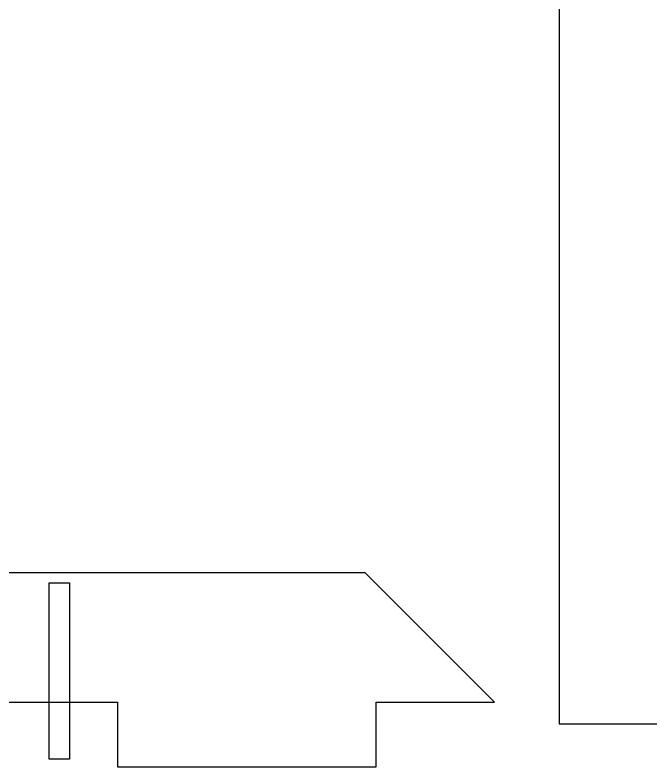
# Model space of a CAD drawing. Header units: millimetres. Extents: x 0 to 253, y 0 to 243.
# Drawn here: x 96.75 to 126.25, y 101 to 135.89 of the extents above; entities that cross this region are included whole.
import ezdxf

# ---------------------------------------------------------------- set-up
doc = ezdxf.new("R2010")
doc.units = ezdxf.units.MM
doc.layers.get('0').update_dxf_attribs({"linetype": 'CONTINUOUS'})

msp = doc.modelspace()

# ---------------------------------------------------------------- linework, layer by layer
for p, q in [((122, 197), (122, 103)), ((113, 110), (6, 110)), ((119, 104), (113, 110)), ((98.338, 101.366), (98.338, 109.55)), ((98.338, 109.55), (99.274, 109.55)), ((99.274, 109.55), (99.274, 101.366)), ((89.5, 104), (101.5, 104)), ((101.5, 104), (101.5, 101)), ((113.5, 101), (113.5, 104)), ((113.5, 104), (119, 104)), ((122, 103), (241, 103)), ((99.274, 101.366), (98.338, 101.366)), ((99.274, 101.366), (99.274, 101.366)), ((101.5, 101), (113.5, 101))]:
    msp.add_line(p, q)

doc.saveas('drawing.dxf')
